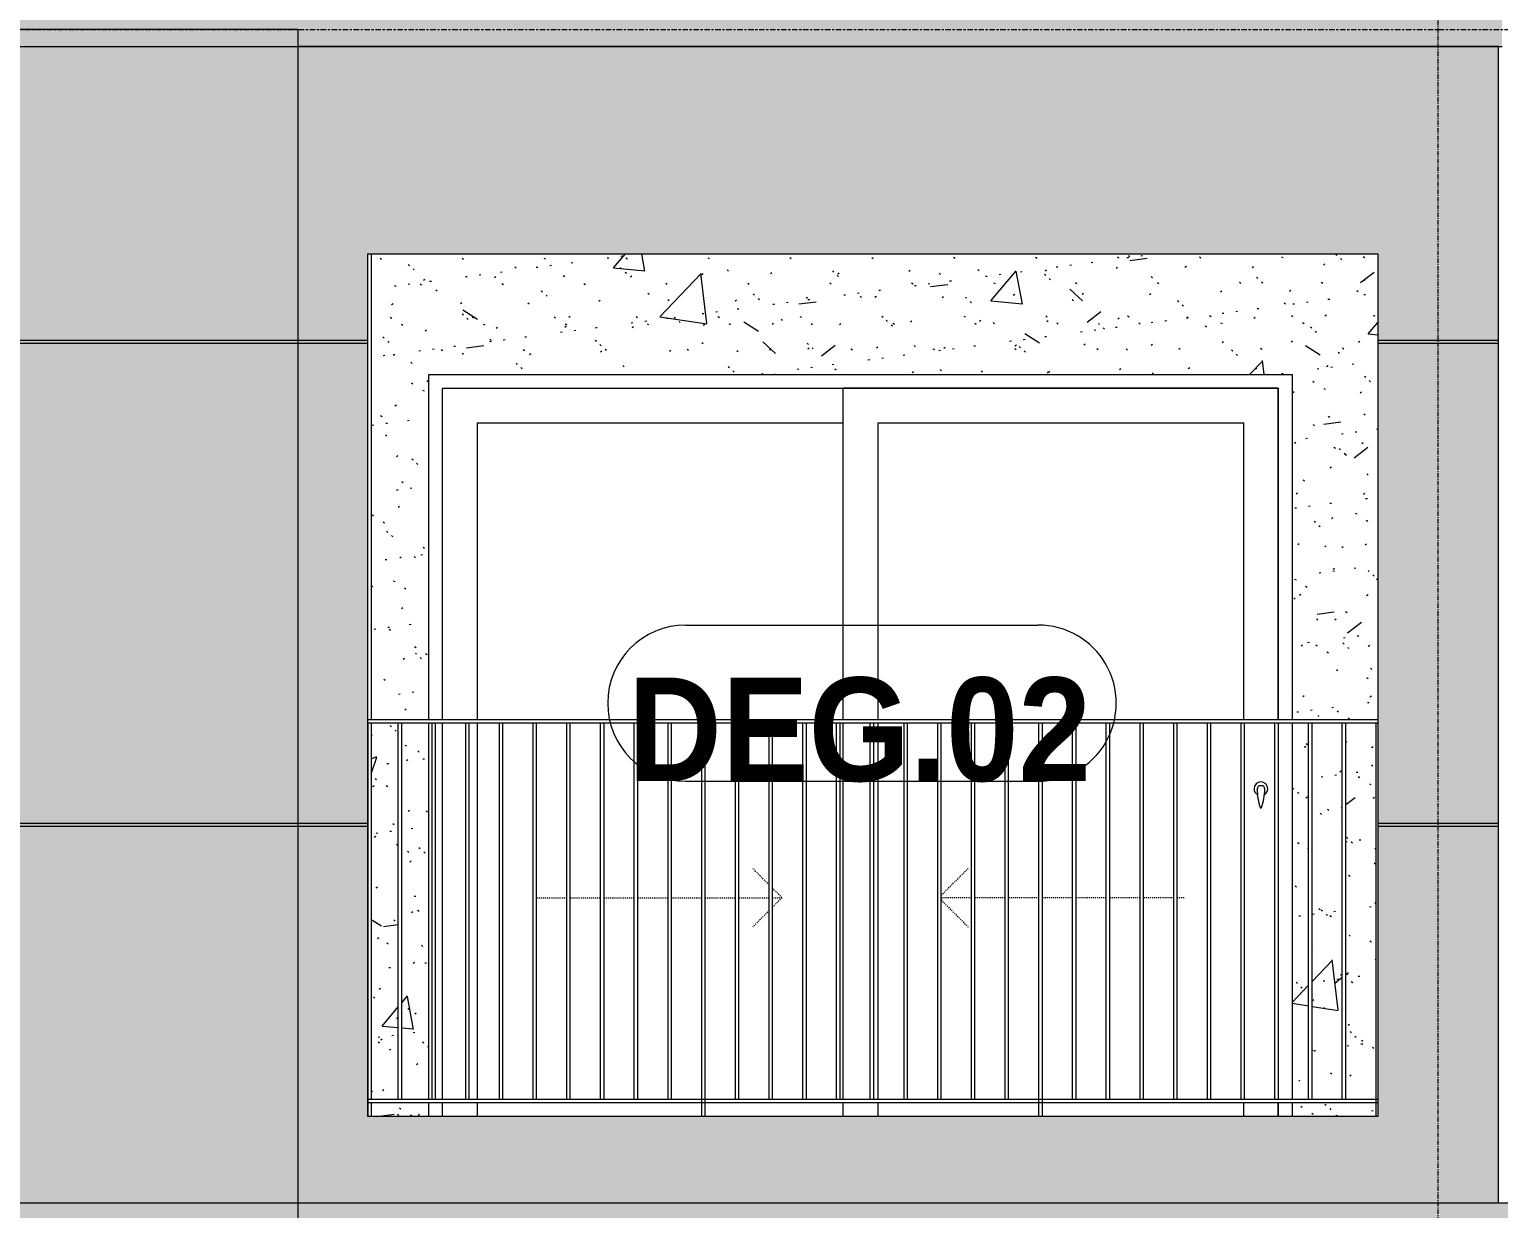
# Model space of a CAD drawing. Header units: millimetres. Extents: x 9199 to 175431, y -4466 to 35300.
# Drawn here: x 123521 to 127776, y 2183 to 5600 of the extents above; entities that cross this region are included whole.
import ezdxf

# ---------------------------------------------------------------- set-up
doc = ezdxf.new("R2010")
doc.units = ezdxf.units.MM
for name, pattern in [('Centre', [31.749999999999996, 6.349999999999999, -4.7625, 15.875, -4.7625]), ('Dash', [6, 3, -3]), ('Grid Line', [22.224999999999994, 12.7, -3.174999999999999, 3.174999999999999, -3.174999999999999])]:
    doc.linetypes.add(name, pattern=pattern)
for name, color, linetype, lineweight in [('0-2', 250, 'Continuous', 5), ('A-DOOR', 31, 'Continuous', 9), ('A-DOOR-FRAM', 31, 'Continuous', 9), ('A-DOOR-HDLN', 31, 'Dash', 18), ('A-DOOR-IDEN', 31, 'Continuous', 9), ('A-FLOR-HRAL', 11, 'Continuous', 9), ('A-FLOR-LEVL-2', 51, 'Centre', 9), ('A-WALL', 113, 'Continuous', 9), ('A-WALL-PATT-1', 9, 'Continuous', 9), ('A-WALL-PATT-2', 111, 'Continuous', 5), ('I-WALL-1', 7, 'Continuous', 9), ('S-COLS-1', 7, 'Continuous', 9), ('S-GRID-1', 1, 'Grid Line', 9)]:
    doc.layers.add(name, color=color, linetype=linetype, lineweight=lineweight)
doc.styles.add('Arial_B_2', font='arialbd.ttf', dxfattribs={"width": 0.9, "height": 299.9999999999996})

# ---------------------------------------------------------------- blocks, each defined once
blk = doc.blocks.new('NCV_TKTC_KET CAU_rvt-2-TKCS_MẶT ĐỨNG HƯỚNG TÂY')
at = {"layer": 'S-COLS-1'}
blk.add_line((-53711.93603804469, 4950.081876410388), (-53711.93603804469, 2449.965884828584), dxfattribs=at)
blk = doc.blocks.new('NCV_TKTC_TANG 1_rvt-2-TKCS_MẶT ĐỨNG HƯỚNG TÂY')
at = {"layer": 'A-WALL-PATT-1'}
h = blk.add_hatch(dxfattribs=at)
h.set_pattern_fill('FP_19', color=256, style=0, pattern_type=2)
h.set_pattern_definition([(49.99999999999999, (-51555.577, 1200), (1093.104430267475, -95.63411695947559), [114.3, -1257.3]), (355, (-51555.577, 1200), (-211.4574664150782, 1146.340905781224), [91.44, -1005.84]), (100.451, (-51464.485, 1192.03), (881.6559934061535, 1050.700308316319), [97.14, -1068.54]), (46.184, (-51555.577, 1504.8), (1626.474720277597, -252.2567880155302), [171.45, -1885.95]), (96.636, (-51420.038, 1483.779), (1424.415804803049, 1484.565381831424), [145.71, -1602.811]), (351.184, (-51555.577, 1504.8), (1424.429764516642, 1484.551388825616), [137.16, -1508.76]), (21, (-51403.177, 1428.6), (909.686336747598, -613.5910270951945), [114.3, -1257.3]), (326, (-51403.177, 1428.6), (370.8122318562428, 1105.12896128723), [91.44, -1005.84]), (71.45100000000001, (-51327.37, 1377.467), (1280.503324218127, 491.5278885997479), [97.14, -1068.54]), (37.50000000000001, (-51555.577, 1200), (18.53133908059709, 507.3302701573009), [50.292, -943.3560000000001, 50.292, -970.788, -1009.65]), (37.50000000000001, (-51555.577, 1200), (18.53133908059709, 507.3302701573009), [-2014.728, 50.292, -959.3580000000001]), (7.499999999999999, (-51555.577, 1200), (400.9177506676237, 601.0836210924509), [50.292, -531.876, 50.292, -920.4960000000001, -384.81]), (7.499999999999999, (-51555.577, 1200), (400.9177506676237, 601.0836210924509), [-1552.956, 50.292, -334.518]), (327.5, (-51895.429, 1200), (813.5451503241984, -34.37370723354661), [50.292, -330.708, 50.292, -1138.428, -1577.34]), (327.5, (-51895.429, 1200), (813.5451503241984, -34.37370723354661), [-1569.72, 50.292, -1527.048]), (317.5, (-52047.82900000001, 1200), (888.7754689953813, 152.5599537134181), [50.292, -445.008, 50.292, -739.14, -1120.14]), (317.5, (-52047.82900000001, 1200), (888.7754689953813, 152.5599537134181), [-1284.732, 50.292, -1069.848])])
h.paths.add_polyline_path([(-56626.9360380454, 2449.999999999993), (-56460.31038482557, 2449.999999999993), (-56460.31038482557, 2489.999999999984), (-56626.9360380454, 2489.999999999984)])
h.paths.add_polyline_path([(-53960.31038482556, 2449.999999999993), (-53716.93603804469, 2449.999999999993), (-53716.93603804469, 2489.999999999984), (-53960.31038482556, 2489.999999999984)])
h.paths.add_polyline_path([(-53716.93603804469, 2499.999999999999), (-53716.93603804469, 3589.999999999994), (-53804.58709716364, 3589.999999999994), (-53804.58709716364, 2499.999999999999)])
h.paths.add_polyline_path([(-56626.9360380454, 2499.999999999999), (-56548.81675249401, 2499.999999999999), (-56548.81675249401, 3589.999999999994), (-56626.9360380454, 3589.999999999994), (-56626.9360380454, 3428.416430717707)])
h.paths.add_polyline_path([(-56460.31038482557, 2499.999999999999), (-56460.31038482557, 3589.999999999994), (-56538.81675249402, 3589.999999999994), (-56538.81675249402, 2499.999999999999)])
h.paths.add_polyline_path([(-53960.31038482556, 2499.999999999999), (-53912.23815628257, 2499.999999999999), (-53912.23815628257, 3589.999999999994), (-53960.31038482556, 3589.999999999994), (-53960.31038482556, 2880.420808834498)])
h.paths.add_polyline_path([(-53902.23815628258, 2499.999999999999), (-53814.58709716363, 2499.999999999999), (-53814.58709716363, 3589.999999999994), (-53902.23815628258, 3589.999999999994), (-53902.23815628258, 2880.420808834498)])
h.paths.add_polyline_path([(-53960.31038482556, 3599.999999999991), (-53711.93603804469, 3599.999999999991), (-53711.93603804469, 4949.999999998991), (-56626.9360380454, 4949.999999998991), (-56626.9360380454, 3599.999999999991), (-56460.31038482557, 3599.999999999991), (-56460.31038482557, 4599.999999998967), (-53960.31038482556, 4599.999999998967), (-53960.31038482556, 4524.407674484161)])
h = blk.add_hatch(dxfattribs=at)
h.set_pattern_fill('FP_20', color=256, style=0, pattern_type=2)
h.set_pattern_definition([(37.50000000000001, (-51555.577, 1200), (-4.79953304204443, 146.8238973620382), [5.029, -110.795, 5.029, -124.511, -123.825]), (37.50000000000001, (-51555.577, 1200), (-4.79953304204443, 146.8238973620382), [-245.364, 5.029, -118.796]), (7.499999999999999, (-51555.577, 1200), (134.8574337298222, 215.0471858030386), [5.029, -57.455, 5.029, -99.365, -40.005]), (7.499999999999999, (-51555.577, 1200), (134.8574337298222, 215.0471858030386), [-166.878, 5.029, -34.976]), (327.5, (-51649.303, 1200), (237.2977573139916, 0.4316002200637001), [5.029, -33.071, 5.029, -132.131, -179.07]), (327.5, (-51649.303, 1200), (237.2977573139916, 0.4316002200637001), [-175.26, 5.029, -174.041]), (317.5, (-51649.303, 1200), (229.0670585223049, 66.87922700614116), [5.029, -14.021, 5.029, -84.887, -102.87]), (317.5, (-51649.303, 1200), (229.0670585223049, 66.87922700614116), [-108.966, 5.029, -97.84100000000001])])
h.paths.add_polyline_path([(-56626.9360380454, 2449.999999999993), (-56460.31038482557, 2449.999999999993), (-56460.31038482557, 2489.999999999984), (-56626.9360380454, 2489.999999999984)])
h.paths.add_polyline_path([(-53960.31038482556, 2449.999999999993), (-53716.93603804469, 2449.999999999993), (-53716.93603804469, 2489.999999999984), (-53960.31038482556, 2489.999999999984)])
h.paths.add_polyline_path([(-53716.93603804469, 2499.999999999999), (-53716.93603804469, 3589.999999999994), (-53804.58709716364, 3589.999999999994), (-53804.58709716364, 2499.999999999999)])
h.paths.add_polyline_path([(-56626.9360380454, 2499.999999999999), (-56548.81675249401, 2499.999999999999), (-56548.81675249401, 3589.999999999994), (-56626.9360380454, 3589.999999999994), (-56626.9360380454, 3428.416430717707)])
h.paths.add_polyline_path([(-56460.31038482557, 2499.999999999999), (-56460.31038482557, 3589.999999999994), (-56538.81675249402, 3589.999999999994), (-56538.81675249402, 2499.999999999999)])
h.paths.add_polyline_path([(-53960.31038482556, 2499.999999999999), (-53912.23815628257, 2499.999999999999), (-53912.23815628257, 3589.999999999994), (-53960.31038482556, 3589.999999999994), (-53960.31038482556, 2880.420808834498)])
h.paths.add_polyline_path([(-53902.23815628258, 2499.999999999999), (-53814.58709716363, 2499.999999999999), (-53814.58709716363, 3589.999999999994), (-53902.23815628258, 3589.999999999994), (-53902.23815628258, 2880.420808834498)])
h.paths.add_polyline_path([(-53960.31038482556, 3599.999999999991), (-53711.93603804469, 3599.999999999991), (-53711.93603804469, 4949.999999998991), (-56626.9360380454, 4949.999999998991), (-56626.9360380454, 3599.999999999991), (-56460.31038482557, 3599.999999999991), (-56460.31038482557, 4599.999999998967), (-53960.31038482556, 4599.999999998967), (-53960.31038482556, 4524.407674484161)])
at = {"layer": 'I-WALL-1'}
for p, q in [((-56626.93603804539, 4950.00000000067), (-56626.93603804539, 3600.000000000004)), ((-56460.31038482556, 3599.999999999999), (-56460.31038482556, 4599.999999998975)), ((-56460.31038482556, 4599.999999998975), (-53960.31038482555, 4599.999999998975)), ((-53960.31038482555, 4599.999999998975), (-53960.31038482555, 3599.999999999999)), ((-56626.93603804539, 3589.999999999997), (-56626.93603804539, 2500.000000000003)), ((-56460.31038482556, 2500.000000000002), (-56460.31038482556, 3589.999999999992)), ((-53960.31038482555, 3589.999999999992), (-53960.31038482555, 2500.000000000002)), ((-56626.93603804539, 2489.999999999996), (-56626.93603804539, 2450.000000000007)), ((-56460.31038482556, 2450.000000000006), (-56460.31038482556, 2489.999999999995)), ((-53960.31038482555, 2489.999999999995), (-53960.31038482555, 2450.000000000006))]:
    blk.add_line(p, q, dxfattribs=at)
blk = doc.blocks.new('Railing - 10mm-1251313-TKCS_MẶT ĐỨNG HƯỚNG TÂY')
at = {"layer": 'A-FLOR-HRAL'}
for p, q in [((-70214.38184960403, 2500), (-70214.38184960403, 3589.999999999999)), ((-70204.38184960405, 2500), (-70204.38184960405, 3589.999999999999))]:
    blk.add_line(p, q, dxfattribs=at)
blk = doc.blocks.new('Railing - 50 x 10mm-1251315-TKCS_MẶT ĐỨNG HƯỚNG TÂY')
at = {"layer": 'A-FLOR-HRAL'}
for p, q in [((-71091.39415363829, 2449.999999999996), (-71091.39415363829, 3589.999999999999)), ((-71081.3941536383, 3589.999999999999), (-71091.39415363829, 3589.999999999999)), ((-71081.3941536383, 2449.999999999996), (-71081.3941536383, 3589.999999999999))]:
    blk.add_line(p, q, dxfattribs=at)
blk = doc.blocks.new('Railing - 50 x 10mm-1251311-TKCS_MẶT ĐỨNG HƯỚNG TÂY')
at = {"layer": 'A-FLOR-HRAL'}
for p in [(-70116.93603804467, 2450.000000000005), (-70111.93603804467, 3589.999999999999)]:
    blk.add_line(p, (-70116.93603804467, 3589.999999999999), dxfattribs=at)
blk = doc.blocks.new('Railing - 50 x 10mm-V163-TKCS_MẶT ĐỨNG HƯỚNG TÂY')
at = {"layer": 'A-FLOR-HRAL'}
blk.add_line((-56636.46781161296, 2450.000000000005), (-56636.46781161296, 3589.999999999999), dxfattribs=at)
blk = doc.blocks.new('Railing - Railing-1598276-TKCS_MẶT ĐỨNG HƯỚNG TÂY')
at = {"layer": 'A-FLOR-HRAL'}
for p, q in [((-56636.93603804476, 2500), (-53711.93603804468, 2500)), ((-53711.93603804468, 2490), (-56636.93603804476, 2490))]:
    blk.add_line(p, q, dxfattribs=at)
for name, p in [('Railing - 50 x 10mm-V163-TKCS_MẶT ĐỨNG HƯỚNG TÂY', (0, 0)), ('Railing - 10mm-1251313-TKCS_MẶT ĐỨNG HƯỚNG TÂY', (13665.56509711003, 0)), ('Railing - 10mm-1251313-TKCS_MẶT ĐỨNG HƯỚNG TÂY', (13763.21615622897, 0)), ('Railing - 10mm-1251313-TKCS_MẶT ĐỨNG HƯỚNG TÂY', (13860.86721534791, 0)), ('Railing - 10mm-1251313-TKCS_MẶT ĐỨNG HƯỚNG TÂY', (13958.51827446686, 0)), ('Railing - 10mm-1251313-TKCS_MẶT ĐỨNG HƯỚNG TÂY', (14056.1693335858, 0)), ('Railing - 10mm-1251313-TKCS_MẶT ĐỨNG HƯỚNG TÂY', (14153.82039270474, 0)), ('Railing - 10mm-1251313-TKCS_MẶT ĐỨNG HƯỚNG TÂY', (14251.47145182369, 0)), ('Railing - 10mm-1251313-TKCS_MẶT ĐỨNG HƯỚNG TÂY', (14349.12251094263, 0)), ('Railing - 10mm-1251313-TKCS_MẶT ĐỨNG HƯỚNG TÂY', (14446.77357006156, 0)), ('Railing - 50 x 10mm-1251315-TKCS_MẶT ĐỨNG HƯỚNG TÂY', (15421.43693321477, 0)), ('Railing - 10mm-1251313-TKCS_MẶT ĐỨNG HƯỚNG TÂY', (14642.07568829945, 0)), ('Railing - 10mm-1251313-TKCS_MẶT ĐỨNG HƯỚNG TÂY', (14739.72674741839, 0)), ('Railing - 10mm-1251313-TKCS_MẶT ĐỨNG HƯỚNG TÂY', (14837.37780653734, 0)), ('Railing - 10mm-1251313-TKCS_MẶT ĐỨNG HƯỚNG TÂY', (14935.02886565628, 0)), ('Railing - 10mm-1251313-TKCS_MẶT ĐỨNG HƯỚNG TÂY', (15032.67992477522, 0)), ('Railing - 10mm-1251313-TKCS_MẶT ĐỨNG HƯỚNG TÂY', (15130.33098389417, 0)), ('Railing - 10mm-1251313-TKCS_MẶT ĐỨNG HƯỚNG TÂY', (15227.98204301311, 0)), ('Railing - 10mm-1251313-TKCS_MẶT ĐỨNG HƯỚNG TÂY', (15325.63310213205, 0)), ('Railing - 10mm-1251313-TKCS_MẶT ĐỨNG HƯỚNG TÂY', (15423.28416125099, 0)), ('Railing - 50 x 10mm-1251315-TKCS_MẶT ĐỨNG HƯỚNG TÂY', (16397.9475244042, 0)), ('Railing - 10mm-1251313-TKCS_MẶT ĐỨNG HƯỚNG TÂY', (15618.58627948888, 0)), ('Railing - 10mm-1251313-TKCS_MẶT ĐỨNG HƯỚNG TÂY', (15716.23733860782, 0)), ('Railing - 10mm-1251313-TKCS_MẶT ĐỨNG HƯỚNG TÂY', (15813.88839772676, 0)), ('Railing - 10mm-1251313-TKCS_MẶT ĐỨNG HƯỚNG TÂY', (15911.5394568457, 0)), ('Railing - 10mm-1251313-TKCS_MẶT ĐỨNG HƯỚNG TÂY', (16009.19051596464, 0)), ('Railing - 10mm-1251313-TKCS_MẶT ĐỨNG HƯỚNG TÂY', (16106.84157508359, 0)), ('Railing - 10mm-1251313-TKCS_MẶT ĐỨNG HƯỚNG TÂY', (16204.49263420253, 0)), ('Railing - 10mm-1251313-TKCS_MẶT ĐỨNG HƯỚNG TÂY', (16302.14369332147, 0)), ('Railing - 10mm-1251313-TKCS_MẶT ĐỨNG HƯỚNG TÂY', (16399.79475244042, 0)), ('Railing - 50 x 10mm-1251311-TKCS_MẶT ĐỨNG HƯỚNG TÂY', (16400, 0))]:
    blk.add_blockref(name, p)
blk = doc.blocks.new('Top Rail Type - Top Rail_Internal_-1598279-TKCS_MẶT ĐỨNG HƯỚNG TÂY')
at = {"layer": 'A-FLOR-HRAL'}
for p, q in [((-53711.93603804468, 3600), (-56636.93603804476, 3600)), ((-53711.93603804468, 3590), (-56636.93603804476, 3590))]:
    blk.add_line(p, q, dxfattribs=at)
blk = doc.blocks.new('DEG_02-DEG_03 - DEG_02-2500x2400mm-CỬA ĐI 02 CÁNH TRƯỢT-V201-TKCS_MẶT ĐỨNG HƯỚNG TÂY')
at = {"layer": 'A-DOOR'}
for p, q in [((-54000.31038482545, 4559.999999999965), (-55260.31038482545, 4559.999999999965)), ((-55260.31038482545, 3599.999999999998), (-55260.31038482545, 4559.999999999965)), ((-54000.31038482545, 4559.999999999965), (-54000.31038482545, 3599.999999999998)), ((-56320.31038482542, 4459.999999999937), (-56320.31038482542, 3599.999999999999)), ((-56320.31038482542, 4459.999999999937), (-55260.31038482545, 4459.999999999937)), ((-55160.31038482545, 4459.999999999938), (-55160.31038482545, 3600)), ((-55160.31038482545, 4459.999999999938), (-54100.31038482542, 4459.999999999938)), ((-54100.31038482542, 3600), (-54100.31038482542, 4459.999999999938)), ((-56320.31038482542, 3589.999999999993), (-56320.31038482542, 2500)), ((-55260.31038482545, 2500), (-55260.31038482545, 3589.999999999992)), ((-55160.31038482545, 3589.999999999993), (-55160.31038482545, 2500)), ((-56320.31038482542, 2489.999999999993), (-56320.31038482542, 2450.000000000003)), ((-55260.31038482545, 2450.000000000005), (-55260.31038482545, 2489.999999999993)), ((-55160.31038482545, 2489.999999999993), (-55160.31038482545, 2450.000000000004)), ((-54100.31038482542, 2450.000000000003), (-54100.31038482542, 2489.999999999993)), ((-54000.31038482545, 2489.999999999994), (-54000.31038482545, 2450.000000000005))]:
    blk.add_line(p, q, dxfattribs=at)
at = {"layer": 'A-DOOR', "flags": 128}
blk.add_lwpolyline([(-54048.81158466545, 3408.664180824517), (-54048.81518226598, 3408.664180824517), (-54048.82117187166, 3408.664180824517), (-54048.82954390037, 3408.664180824517), (-54048.84028495868, 3408.664180824517), (-54048.85337786316, 3408.664180824517), (-54048.86880166797, 3408.664180824517), (-54048.88653169831, 3408.664180824517), (-54048.90653958992, 3408.664180824517), (-54048.92879333443, 3408.664180824517), (-54048.95325733061, 3408.664180824517), (-54048.97989244126, 3408.664180824517), (-54049.00865605592, 3408.664180824517), (-54049.03950215891, 3408.664180824517), (-54049.07238140307, 3408.664180824517), (-54049.10724118861, 3408.664180824517), (-54049.14402574731, 3408.664180824517), (-54049.18267623172, 3408.664180824517), (-54049.22313080933, 3408.664180824517), (-54049.26532476141, 3408.664180824517), (-54049.30919058667, 3408.664180824517), (-54049.35465810914, 3408.664180824517), (-54049.40165459047, 3408.664180824517), (-54049.45010484634, 3408.664180824517), (-54049.49993136663, 3408.664180824517), (-54049.55105443958, 3408.664180824517), (-54049.60339227918, 3408.664180824517), (-54049.65686115602, 3408.664180824517), (-54049.71137553133, 3408.664180824517), (-54049.76684819372, 3408.664180824517), (-54049.82319039878, 3408.664180824517), (-54049.88031201099, 3408.664180824517), (-54049.93812164796, 3408.664180824517), (-54049.9965268266, 3408.664180824517), (-54050.05543411108, 3408.664180824517), (-54050.11474926233, 3408.664180824517), (-54050.17437738874, 3408.664180824517), (-54050.23422309803, 3408.664180824517), (-54050.29419064985, 3408.664180824517), (-54050.35418410888, 3408.664180824517), (-54050.41410749841, 3408.664180824517), (-54050.47386495378, 3408.664180824517), (-54050.53336087584, 3408.664180824517), (-54050.59250008377, 3408.664180824517), (-54050.65118796747, 3408.664180824517), (-54050.70933063885, 3408.664180824517), (-54050.76683508202, 3408.664180824517), (-54050.82360930216, 3408.664180824517), (-54050.87956247261, 3408.664180824517), (-54050.93460508025, 3408.664180824517), (-54050.98864906864, 3408.664180824517), (-54051.04160797894, 3408.664180824517), (-54051.09339708817, 3408.664180824517), (-54051.14393354481, 3408.664180824517), (-54051.19313650131, 3408.664180824517), (-54051.24092724345, 3408.664180824517), (-54051.28722931622, 3408.664180824517), (-54051.33196864619, 3408.664180824517), (-54051.37507365997, 3408.664180824517), (-54051.41647539874, 3408.664180824517), (-54051.45610762854, 3408.664180824517), (-54051.49390694628, 3408.664180824517), (-54051.52981288108, 3408.664180824517), (-54051.56376799112, 3408.664180824517), (-54051.59571795548, 3408.664180824517), (-54051.62561166102, 3408.664180824517), (-54051.65340128419, 3408.664180824517), (-54051.67904236751, 3408.664180824517), (-54051.70249389074, 3408.664180824517), (-54051.72371833643, 3408.664180824517), (-54051.74268174999, 3408.664180824517), (-54051.75935379402, 3408.664180824517), (-54051.7737077968, 3408.664180824517), (-54051.78572079498, 3408.664180824517), (-54051.79537357033, 3408.664180824517), (-54051.80265068046, 3408.664180824517), (-54051.80754048357, 3408.664180824517)], dxfattribs=at)
at = {"layer": 'A-DOOR'}
for centre, radius, start, end in [((-54050.31038482543, 3399.999999999988), 20, 0, 179.9999999999987), ((-54051.81038482542, 3399.213201372627), 9.450979451888937, 89.99999999999581, 179.9999999999959), ((-54048.81038482543, 3399.213201372627), 9.450979451896274, 8.270604358996918e-12, 90), ((-54050.31038482543, 3399.999999999988), 20, 180, 239.9999999999996), ((-53896.5101223661, 3399.213201372609), 164.751241911219, 179.9999999999937, 199.1339672503193), ((-54204.11064728475, 3399.213201372609), 164.751241911217, 340.8660327496819, 7.208727185537061e-12), ((-54050.31038482543, 3399.999999999988), 20.00000000000006, 299.9999999999997, 0), ((-54049.94491809099, 3345.979748998261), 2.34423162276632, 199.1339672502576, 261.0309776302342), ((-54050.67585155986, 3345.979748998261), 2.344231622772563, 278.9690223697406, 340.8660327496926)]:
    blk.add_arc(centre, radius, start, end, dxfattribs=at)
at = {"layer": 'A-DOOR-FRAM'}
for p, q in [((-56420.31038482545, 3600.000000000002), (-56420.31038482545, 4559.999999999985)), ((-56420.31038482545, 4559.999999999985), (-54000.31038482545, 4559.999999999985)), ((-54000.31038482545, 3600.000000000002), (-54000.31038482545, 4559.999999999985)), ((-56420.31038482545, 2500.000000000002), (-56420.31038482545, 3589.999999999996)), ((-56420.31038482545, 2450.000000000005), (-56420.31038482545, 2489.999999999995)), ((-54000.31038482545, 2450.000000000005), (-54000.31038482545, 2489.999999999995))]:
    blk.add_line(p, q, dxfattribs=at)
at = {"layer": 'A-DOOR-HDLN'}
for p, q in [((-55474.65510218566, 3121.32752214692), (-55522.40733994348, 3169.079759904737)), ((-54976.39980659094, 3090.89338302122), (-54898.21342970742, 3169.079759904745)), ((-55437.5545262011, 3084.226946162353), (-55464.65510218567, 3111.327522146927)), ((-56147.55452620109, 3084.226946162353), (-56060.5614568993, 3084.226946162353)), ((-56050.56145689931, 3084.226946162353), (-55962.91039778036, 3084.226946162353)), ((-55952.91039778036, 3084.226946162353), (-55865.25933866142, 3084.226946162353)), ((-55855.25933866142, 3084.226946162353), (-55767.60827954248, 3084.226946162353)), ((-55757.60827954249, 3084.226946162353), (-55669.95722042355, 3084.226946162353)), ((-55659.95722042355, 3084.226946162353), (-55572.30616130459, 3084.226946162353)), ((-55562.30616130461, 3084.226946162353), (-55474.65510218565, 3084.226946162353)), ((-55437.5545262011, 3084.226946162353), (-55464.65510218567, 3057.126370177778)), ((-55464.65510218566, 3084.226946162353), (-55437.5545262011, 3084.226946162353)), ((-54888.748747472, 3084.226946162357), (-54976.39980659095, 3084.226946162357)), ((-54976.39980659095, 3077.560509303507), (-54898.21342970742, 2999.374132419967)), ((-54791.09768835305, 3084.226946162357), (-54878.748747472, 3084.226946162357)), ((-54693.44662923411, 3084.226946162357), (-54781.09768835305, 3084.226946162357)), ((-54595.79557011516, 3084.226946162357), (-54683.44662923411, 3084.226946162357)), ((-54498.14451099622, 3084.226946162357), (-54585.79557011517, 3084.226946162357)), ((-54400.49345187729, 3084.226946162357), (-54488.14451099624, 3084.226946162357)), ((-54302.84239275835, 3084.226946162357), (-54390.4934518773, 3084.226946162357)), ((-54273.06624344978, 3084.226946162357), (-54292.84239275836, 3084.226946162357)), ((-55474.65510218566, 3047.126370177783), (-55522.40733994348, 2999.374132419965))]:
    blk.add_line(p, q, dxfattribs=at)
blk = doc.blocks.new('STN_Door Tag - STN_Door Tag-1788670-TKCS_MẶT ĐỨNG HƯỚNG TÂY')
at = {"layer": 'A-DOOR-IDEN'}
for p, q in [((-35037.39649543293, 2034.327204495799), (-34017.31832391957, 2034.327204495799)), ((-35037.39649543293, 1581.486087233621), (-34017.31832391957, 1581.486087233621))]:
    blk.add_line(p, q, dxfattribs=at)
for centre, radius, start, end in [((-35037.39649543293, 1807.906645864711), 226.4205586310854, 89.99999999999993, 269.9999999999995), ((-34017.31832391957, 1807.906645864709), 226.4205586310896, 269.9999999999999, 90.00000000000026)]:
    blk.add_arc(centre, radius, start, end, dxfattribs=at)

msp = doc.modelspace()

# ---------------------------------------------------------------- hatches: boundary and pattern name
at = {"layer": 'A-WALL-PATT-2'}
h = msp.add_hatch(color=256, dxfattribs=at)
h.paths.add_polyline_path([(124297.8551019611, 5549.999999999154), (124297.8551019611, 8950.00000000001), (121191.2294487411, 8950.00000000001), (121191.2294487411, 5549.999999999154), (123658.1625263497, 5549.999999999154)])
h.paths.add_polyline_path([(123302.8551019611, 6599.999999999158), (121902.8551019611, 6599.999999999158), (121902.8551019611, 7999.999999999169), (123302.8551019611, 7999.999999999169), (123302.8551019611, 6619.049999999158)])
h = msp.add_hatch(color=256, dxfattribs=at)
h.paths.add_polyline_path([(124297.8551019611, 5549.999999999154), (127786.2294487418, 5549.999999999154), (127786.2294487418, 8950.00000000001), (124297.8551019611, 8950.00000000001), (124297.8551019611, 5620.398918250619)])
h.paths.add_polyline_path([(124501.2294487417, 5799.999999999167), (124501.2294487417, 8349.999999999834), (127426.6562711196, 8349.999999999834), (127426.6562711196, 5799.999999999167), (125774.5104857079, 5799.999999999167)])
h = msp.add_hatch(color=256, dxfattribs=at)
h.paths.add_polyline_path([(121191.2294487411, 2200.000000000002), (124298.8515436277, 2200.000000000002), (124298.8515436277, 3289.999999999997), (123302.855101961, 3289.999999999997), (123302.855101961, 3200), (121902.855101961, 3200), (121902.855101961, 3289.999999999997), (121191.2294487411, 3289.999999999997), (121191.2294487411, 2332.425186951275)])
h.paths.add_polyline_path([(123302.855101961, 3299.999999999995), (124298.8515436277, 3299.999999999995), (124298.8515436277, 4690.000000000008), (121191.2294487411, 4690.000000000008), (121191.2294487411, 3299.999999999995), (121902.855101961, 3299.999999999995), (121902.855101961, 4600.000000000011), (123302.855101961, 4600.000000000011), (123302.855101961, 3428.416430717712)])
h.paths.add_polyline_path([(121541.8145669915, 4700.000000000005), (124298.8515436277, 4700.000000000005), (124298.8515436277, 5599.99999999916), (121201.2294487411, 5599.99999999916), (121201.2294487411, 4950.000000000001), (121191.2294487411, 4950.000000000001), (121191.2294487411, 4700.000000000005)])
h = msp.add_hatch(color=256, dxfattribs=at)
h.paths.add_polyline_path([(124298.8515436277, 2200.000000000002), (127776.2294487414, 2200.000000000002), (127776.2294487414, 3289.999999999997), (127426.6562711196, 3289.999999999997), (127426.6562711196, 2449.999999999997), (124501.2294487417, 2449.999999999997), (124501.2294487417, 3289.999999999997), (124298.8515436277, 3289.999999999997), (124298.8515436277, 2332.425186951275)])
h.paths.add_polyline_path([(127776.2294487414, 3299.999999999995), (127776.2294487414, 4690.000000000008), (127426.6562711196, 4690.000000000008), (127426.6562711196, 3299.999999999995)])
h.paths.add_polyline_path([(124298.8515436277, 3299.999999999995), (124501.2294487417, 3299.999999999995), (124501.2294487417, 4690.000000000008), (124298.8515436277, 4690.000000000008), (124298.8515436277, 3428.416430717712)])
h.paths.add_polyline_path([(124501.2294487417, 4700.000000000005), (124501.2294487417, 4950.000000000659), (127426.6562711196, 4949.999999998996), (127426.6562711196, 4700.000000000005), (127776.2294487414, 4700.000000000005), (127776.2294487414, 5550.000000000852), (124298.8515436277, 5549.999999999154), (124298.8515436277, 4700.000000000005)])
for points in [[(124298.8515436277, 4690.000000000008), (124298.8515436277, 4700.000000000005), (121191.2294487411, 4700.000000000005), (121191.2294487411, 4690.000000000008), (123658.1625263497, 4690.000000000008)], [(124298.8515436277, 4690.000000000008), (124501.2294487417, 4690.000000000008), (124501.2294487417, 4700.000000000005), (124298.8515436277, 4700.000000000005)], [(127776.2294487414, 4690.000000000008), (127776.2294487414, 4700.000000000005), (127426.6562711196, 4700.000000000005), (127426.6562711196, 4690.000000000008)], [(123302.855101961, 3289.999999999997), (124298.8515436277, 3289.999999999997), (124298.8515436277, 3299.999999999995), (123302.855101961, 3299.999999999995)], [(124306.5130547175, 3289.999999999997), (124501.2294487417, 3289.999999999997), (124501.2294487417, 3299.999999999995), (124298.8515436277, 3299.999999999995), (124298.8515436277, 3289.999999999997)], [(127776.2294487414, 3289.999999999997), (127776.2294487414, 3299.999999999995), (127426.6562711196, 3299.999999999995), (127426.6562711196, 3289.999999999997)]]:
    msp.add_hatch(color=256, dxfattribs=at).paths.add_polyline_path(points)
h = msp.add_hatch(color=256, dxfattribs=at)
h.paths.add_polyline_path([(119226.2294487418, 600.0000000000022), (119576.2294487418, 600.0000000000022), (119576.2294487418, 1489.99999999999), (119226.2294487418, 1489.99999999999), (119226.2294487418, 688.4383213015948)])
h.paths.add_polyline_path([(119576.2294487418, 1500.000000000005), (119576.2294487418, 1549.99999999996), (124298.8515436277, 1549.99999999996), (124298.8515436277, 2200.000000000002), (116104.9075775567, 2200.000000000002), (116104.9075775567, 1549.999999999994), (119226.2294487418, 1549.999999999994), (119226.2294487418, 1500.000000000005), (119425.4666076333, 1500.000000000005)])
h = msp.add_hatch(color=256, dxfattribs=at)
h.paths.add_polyline_path([(127429.4807551788, 600.0000000000022), (127770.1734148128, 600.0000000000022), (127770.1734148128, 1489.99999999999), (127429.4807551788, 1489.99999999999), (127429.4807551788, 688.4383213015948)])
h.paths.add_polyline_path([(127429.4807551788, 1500.000000000005), (127770.1734148128, 1500.000000000005), (127770.1734148128, 1549.999999999994), (132490.1734148129, 1549.999999999994), (132490.1734148129, 2200.000000000002), (124298.8515436277, 2200.000000000002), (124298.8515436277, 1549.999999999994), (127429.4807551788, 1549.999999999994)])

# ---------------------------------------------------------------- linework, layer by layer
at = {"layer": 'A-FLOR-LEVL-2'}
for p, q in [((96540.3832672455, 5599.99999999877), (171939.1029429171, 5599.999999999296)), ((96540.3832672455, 2200), (171939.1029429171, 2200))]:
    msp.add_line(p, q, dxfattribs=at)
at = {"layer": 'A-WALL'}
for p, q in [((124298.8515436277, 5599.99999999916), (121201.2294487412, 5599.99999999916)), ((124298.8515436277, 5599.99999999916), (124298.8515436277, 1550)), ((121191.2294487411, 5549.999999999159), (127786.2294487419, 5549.999999999159)), ((127776.2294487414, 5550.00000000084), (124298.8515436277, 5549.999999999161)), ((127776.2294487414, 2200), (127776.2294487414, 5550.00000000084)), ((124501.2294487418, 4950.00000000067), (127426.6562711196, 4949.99999999899)), ((124501.2294487418, 2450.000000000001), (124501.2294487418, 4950.00000000067)), ((127426.6562711196, 4949.99999999899), (127426.6562711196, 2450.000000000001)), ((121191.2294487411, 4700), (124501.2294487418, 4700)), ((124501.2294487418, 4690), (121191.2294487411, 4690)), ((127426.6562711196, 4700), (127776.2294487414, 4700)), ((127776.2294487414, 4690), (127426.6562711196, 4690)), ((123302.8551019611, 3300), (124501.2294487418, 3300)), ((124501.2294487418, 3290), (123302.8551019611, 3290)), ((127426.6562711196, 3300), (127776.2294487414, 3300)), ((127776.2294487414, 3290), (127426.6562711196, 3290)), ((127426.6562711196, 2450.000000000001), (124501.2294487418, 2450.000000000001)), ((107897.8551019609, 2200), (144100.8026263652, 2200)), ((121191.2294487411, 2200), (127776.2294487414, 2200))]:
    msp.add_line(p, q, dxfattribs=at)
at = {"layer": 'S-GRID-1'}
msp.add_line((127601.2294487411, 634.2487083396442), (127601.2294487411, 30542.46235078635), dxfattribs=at)

# ---------------------------------------------------------------- block references
at = {"layer": '0-2'}
for name in ['NCV_TKTC_KET CAU_rvt-2-TKCS_MẶT ĐỨNG HƯỚNG TÂY', 'NCV_TKTC_TANG 1_rvt-2-TKCS_MẶT ĐỨNG HƯỚNG TÂY']:
    msp.add_blockref(name, (181138.1654867865, 0), dxfattribs=at)
at = {"layer": 'A-DOOR'}
msp.add_blockref('DEG_02-DEG_03 - DEG_02-2500x2400mm-CỬA ĐI 02 CÁNH TRƯỢT-V201-TKCS_MẶT ĐỨNG HƯỚNG TÂY', (181138.1654867865, 0), dxfattribs=at)
at = {"layer": 'A-DOOR-IDEN'}
msp.add_blockref('STN_Door Tag - STN_Door Tag-1788670-TKCS_MẶT ĐỨNG HƯỚNG TÂY', (160459.7911400058, 1839.861340152061), dxfattribs=at)
at = {"layer": 'A-FLOR-HRAL'}
for name in ['Top Rail Type - Top Rail_Internal_-1598279-TKCS_MẶT ĐỨNG HƯỚNG TÂY', 'Railing - Railing-1598276-TKCS_MẶT ĐỨNG HƯỚNG TÂY']:
    msp.add_blockref(name, (181138.1654867865, 0), dxfattribs=at)

# ---------------------------------------------------------------- texts
at = {"layer": 'A-DOOR-IDEN', "insert": (125924.8138769477, 3569.962238807057), "char_height": 299.9999999999996, "width": 1375.649999999998, "attachment_point": 5, "line_spacing_factor": 0.9364389825664476, "style": 'Arial_B_2'}
msp.add_mtext('\\pt6.75,13.5,20.25,27,33.75,40.5,47.25,54,60.75,67.5,74.25,81,87.75,94.5,101.25,108,114.75,121.5,128.25,135,141.75,148.5,155.25,162,168.75,175.5,182.25,189,195.75,202.5,209.25,216;DEG.02', dxfattribs=at)

doc.saveas('drawing.dxf')
